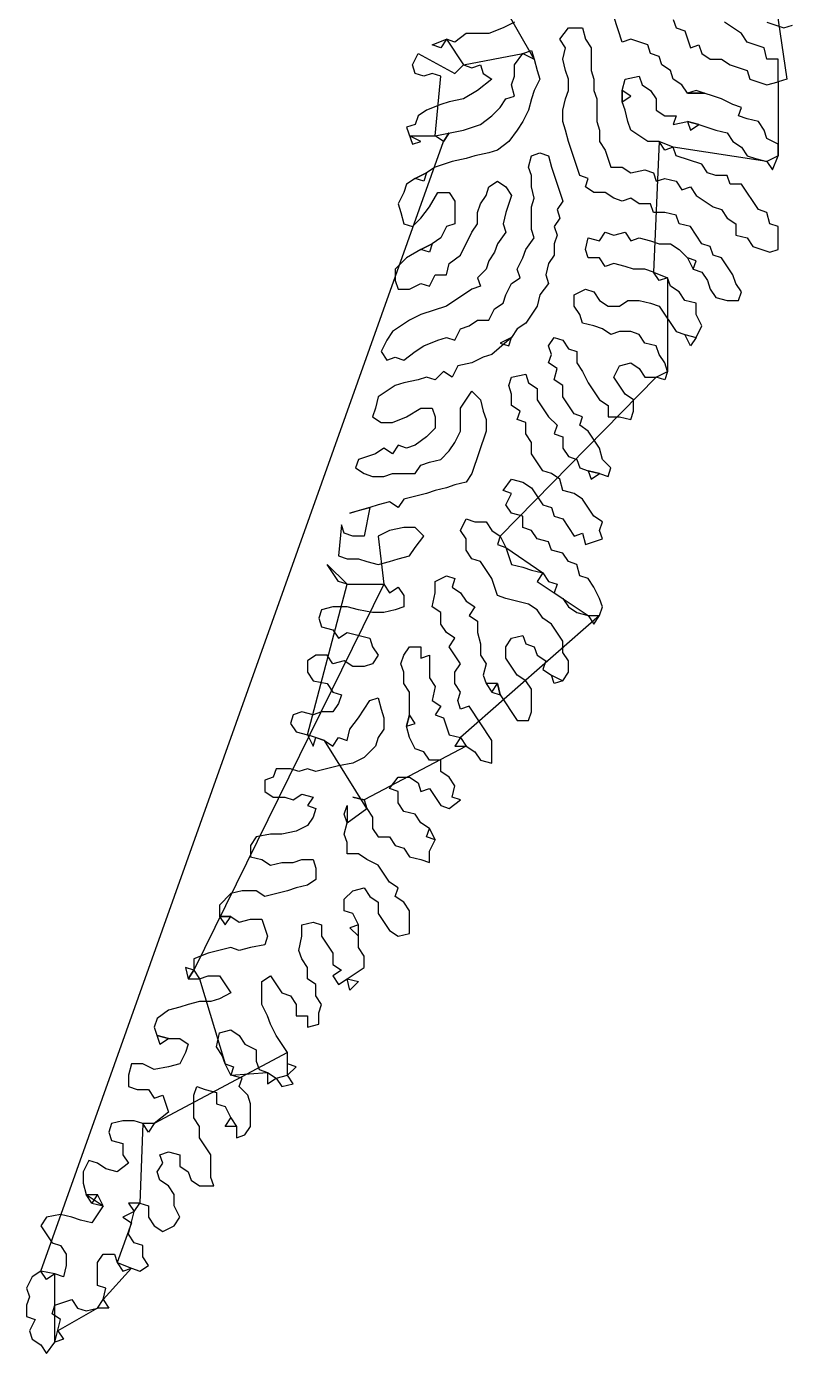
# Model space of a CAD drawing. Header units: metres. Extents: x 15 to 2853, y 44 to 1438.
# Drawn here: x 1686 to 1956, y 44 to 511.5 of the extents above; entities that cross this region are included whole.
import ezdxf

# ---------------------------------------------------------------- set-up
doc = ezdxf.new("R2010")
doc.units = ezdxf.units.M
doc.layers.add('Draw', color=2, linetype='CONTINUOUS')
doc.layers.add('Skip', color=1, linetype='CONTINUOUS')

msp = doc.modelspace()

# ---------------------------------------------------------------- linework, layer by layer
at = {"layer": 'draw'}
for p, q in [((1896, 506), (1893, 515)), ((1858, 513), (1854, 511)), ((1874, 507), (1877, 511)), ((1877, 511), (1882, 511)), ((1882, 511), (1883, 507)), ((1914, 514), (1915, 511)), ((1915, 511), (1918, 510)), ((1918, 510), (1920, 504)), ((1938, 509), (1932, 513)), ((1947, 513), (1953, 511)), ((1953, 511), (1956, 512)), ((1829, 505), (1834, 507)), ((1832, 504), (1829, 505)), ((1834, 507), (1832, 504)), ((1837, 506), (1834, 507)), ((1841, 509), (1837, 506)), ((1849, 509), (1841, 509)), ((1876, 504), (1874, 507)), ((1883, 507), (1885, 504)), ((1899, 507), (1896, 506)), ((1905, 505), (1899, 507)), ((1906, 502), (1905, 505)), ((1920, 504), (1923, 505)), ((1923, 505), (1924, 502)), ((1940, 506), (1938, 509)), ((1946, 504), (1940, 506)), ((1822, 498), (1824, 502)), ((1861, 502), (1864, 503)), ((1861, 502), (1865, 500)), ((1864, 503), (1865, 500)), ((1875, 500), (1876, 504)), ((1885, 504), (1885, 496)), ((1909, 501), (1906, 502)), ((1910, 498), (1909, 501)), ((1924, 502), (1927, 500)), ((1947, 500), (1946, 504)), ((1823, 495), (1822, 498)), ((1837, 495), (1840, 498)), ((1840, 498), (1843, 497)), ((1843, 497), (1846, 498)), ((1846, 498), (1847, 495)), ((1858, 494), (1858, 498)), ((1865, 500), (1866, 496)), ((1866, 496), (1867, 493)), ((1876, 496), (1875, 500)), ((1877, 493), (1876, 496)), ((1885, 496), (1886, 493)), ((1913, 496), (1910, 498)), ((1914, 493), (1913, 496)), ((1927, 500), (1931, 500)), ((1931, 500), (1934, 498)), ((1934, 498), (1940, 496)), ((1940, 496), (1941, 493)), ((1951, 500), (1947, 500)), ((1951, 492), (1951, 500)), ((1826, 494), (1823, 495)), ((1829, 495), (1826, 494)), ((1832, 494), (1829, 495)), ((1850, 493), (1845, 489)), ((1847, 495), (1850, 493)), ((1857, 491), (1858, 494)), ((1858, 487), (1857, 491)), ((1867, 493), (1865, 489)), ((1877, 489), (1877, 493)), ((1886, 493), (1886, 489)), ((1896, 489), (1897, 493)), ((1897, 493), (1902, 494)), ((1902, 494), (1903, 491)), ((1903, 491), (1906, 489)), ((1917, 491), (1914, 493)), ((1919, 488), (1917, 491)), ((1941, 493), (1947, 491)), ((1947, 491), (1951, 492)), ((1954, 493), (1951, 492)), ((1845, 489), (1840, 486)), ((1855, 486), (1858, 487)), ((1865, 489), (1864, 486)), ((1876, 486), (1877, 489)), ((1886, 489), (1887, 486)), ((1899, 487), (1896, 489)), ((1896, 489), (1896, 485)), ((1896, 485), (1899, 487)), ((1906, 489), (1908, 486)), ((1922, 489), (1919, 488)), ((1919, 488), (1925, 488)), ((1931, 486), (1922, 489)), ((1827, 482), (1824, 480)), ((1832, 484), (1827, 482)), ((1835, 485), (1832, 484)), ((1840, 486), (1835, 485)), ((1850, 480), (1853, 483)), ((1853, 483), (1855, 486)), ((1863, 482), (1861, 478)), ((1864, 486), (1863, 482)), ((1875, 482), (1876, 486)), ((1875, 478), (1875, 482)), ((1887, 486), (1887, 478)), ((1897, 482), (1896, 485)), ((1898, 478), (1897, 482)), ((1908, 486), (1908, 482)), ((1908, 482), (1911, 480)), ((1935, 484), (1931, 486)), ((1938, 483), (1935, 484)), ((1937, 480), (1938, 483)), ((1823, 477), (1820, 476)), ((1824, 480), (1823, 477)), ((1840, 475), (1846, 477)), ((1846, 477), (1850, 480)), ((1861, 478), (1859, 475)), ((1876, 475), (1875, 478)), ((1887, 478), (1888, 475)), ((1899, 475), (1898, 478)), ((1911, 480), (1915, 480)), ((1915, 480), (1914, 477)), ((1919, 478), (1920, 475)), ((1923, 477), (1919, 478)), ((1920, 475), (1923, 477)), ((1923, 477), (1929, 475)), ((1940, 479), (1937, 480)), ((1944, 478), (1940, 479)), ((1946, 475), (1944, 478)), ((1820, 476), (1822, 470)), ((1825, 471), (1821, 473)), ((1830, 473), (1840, 475)), ((1833, 471), (1830, 473)), ((1833, 471), (1835, 474)), ((1859, 475), (1856, 471)), ((1877, 471), (1876, 475)), ((1888, 475), (1888, 471)), ((1905, 471), (1899, 475)), ((1929, 475), (1933, 474)), ((1933, 474), (1935, 471)), ((1947, 472), (1946, 475)), ((1822, 470), (1825, 471)), ((1852, 468), (1849, 467)), ((1856, 471), (1852, 468)), ((1881, 459), (1877, 471)), ((1888, 471), (1890, 468)), ((1890, 468), (1892, 462)), ((1909, 471), (1905, 471)), ((1911, 468), (1909, 471)), ((1914, 469), (1909, 471)), ((1914, 469), (1911, 468)), ((1915, 466), (1914, 469)), ((1935, 471), (1938, 469)), ((1938, 469), (1940, 466)), ((1951, 470), (1947, 472)), ((1951, 466), (1951, 470)), ((1836, 464), (1830, 462)), ((1841, 465), (1836, 464)), ((1844, 466), (1841, 465)), ((1849, 467), (1844, 466)), ((1863, 462), (1864, 466)), ((1864, 466), (1867, 467)), ((1867, 467), (1870, 466)), ((1870, 466), (1871, 462)), ((1924, 463), (1915, 466)), ((1926, 460), (1924, 463)), ((1940, 466), (1943, 465)), ((1943, 465), (1947, 464)), ((1951, 466), (1947, 464)), ((1947, 464), (1949, 461)), ((1949, 461), (1951, 466)), ((1823, 458), (1827, 460)), ((1827, 460), (1826, 457)), ((1830, 462), (1827, 460)), ((1864, 459), (1863, 462)), ((1864, 455), (1864, 459)), ((1871, 462), (1875, 450)), ((1884, 458), (1881, 459)), ((1892, 462), (1896, 462)), ((1896, 462), (1899, 460)), ((1899, 460), (1904, 461)), ((1904, 461), (1907, 460)), ((1907, 460), (1908, 457)), ((1929, 459), (1926, 460)), ((1933, 459), (1929, 459)), ((1934, 456), (1933, 459)), ((1820, 456), (1819, 453)), ((1823, 458), (1820, 456)), ((1826, 457), (1823, 458)), ((1848, 452), (1849, 455)), ((1849, 455), (1852, 457)), ((1852, 457), (1855, 455)), ((1855, 455), (1857, 452)), ((1865, 451), (1864, 455)), ((1883, 455), (1884, 458)), ((1886, 453), (1883, 455)), ((1908, 457), (1911, 458)), ((1911, 458), (1915, 457)), ((1915, 457), (1917, 454)), ((1917, 454), (1920, 455)), ((1920, 455), (1922, 452)), ((1938, 456), (1934, 456)), ((1944, 447), (1938, 456)), ((1819, 453), (1817, 449)), ((1817, 449), (1818, 446)), ((1831, 453), (1835, 453)), ((1835, 453), (1837, 450)), ((1837, 450), (1837, 442)), ((1845, 446), (1846, 449)), ((1846, 449), (1848, 452)), ((1857, 452), (1855, 446)), ((1864, 448), (1865, 451)), ((1875, 450), (1873, 447)), ((1890, 453), (1886, 453)), ((1893, 451), (1890, 453)), ((1896, 450), (1893, 451)), ((1899, 451), (1896, 450)), ((1902, 449), (1899, 451)), ((1906, 449), (1902, 449)), ((1907, 446), (1906, 449)), ((1922, 452), (1928, 448)), ((1818, 446), (1819, 442)), ((1825, 444), (1828, 448)), ((1845, 442), (1845, 446)), ((1855, 446), (1854, 442)), ((1864, 440), (1864, 448)), ((1873, 447), (1874, 444)), ((1911, 446), (1907, 446)), ((1915, 445), (1911, 446)), ((1916, 442), (1915, 445)), ((1928, 448), (1931, 447)), ((1931, 447), (1933, 444)), ((1947, 446), (1944, 447)), ((1948, 442), (1947, 446)), ((1819, 442), (1822, 441)), ((1822, 441), (1825, 444)), ((1834, 441), (1832, 437)), ((1837, 442), (1834, 441)), ((1843, 439), (1845, 442)), ((1854, 442), (1855, 439)), ((1865, 437), (1864, 440)), ((1874, 444), (1872, 441)), ((1872, 441), (1873, 438)), ((1920, 441), (1916, 442)), ((1924, 435), (1920, 441)), ((1933, 444), (1936, 442)), ((1936, 442), (1936, 438)), ((1951, 441), (1948, 442)), ((1951, 433), (1951, 441)), ((1825, 433), (1829, 435)), ((1829, 435), (1828, 432)), ((1832, 437), (1829, 435)), ((1839, 431), (1843, 439)), ((1852, 435), (1851, 432)), ((1855, 439), (1852, 435)), ((1862, 433), (1865, 437)), ((1873, 438), (1872, 435)), ((1872, 435), (1872, 431)), ((1883, 433), (1884, 437)), ((1884, 437), (1888, 436)), ((1888, 436), (1890, 439)), ((1890, 439), (1893, 438)), ((1893, 438), (1897, 439)), ((1897, 439), (1899, 436)), ((1899, 436), (1902, 437)), ((1902, 437), (1906, 436)), ((1906, 436), (1909, 435)), ((1909, 435), (1913, 435)), ((1913, 435), (1916, 433)), ((1927, 434), (1924, 435)), ((1936, 438), (1940, 437)), ((1940, 437), (1942, 434)), ((1825, 433), (1820, 430)), ((1828, 432), (1825, 433)), ((1835, 428), (1839, 431)), ((1851, 432), (1849, 429)), ((1861, 430), (1862, 433)), ((1872, 431), (1870, 428)), ((1884, 430), (1883, 433)), ((1916, 433), (1919, 430)), ((1928, 431), (1927, 434)), ((1931, 430), (1928, 431)), ((1942, 434), (1948, 432)), ((1948, 432), (1951, 433)), ((1820, 430), (1816, 426)), ((1816, 426), (1816, 422)), ((1834, 424), (1835, 428)), ((1848, 426), (1845, 423)), ((1849, 429), (1848, 426)), ((1859, 426), (1861, 430)), ((1860, 423), (1859, 426)), ((1870, 428), (1869, 424)), ((1888, 430), (1884, 430)), ((1890, 427), (1888, 430)), ((1893, 428), (1890, 427)), ((1897, 427), (1893, 428)), ((1900, 426), (1897, 427)), ((1904, 426), (1900, 426)), ((1907, 425), (1904, 426)), ((1919, 430), (1921, 426)), ((1922, 429), (1919, 430)), ((1921, 426), (1922, 429)), ((1921, 426), (1924, 425)), ((1935, 424), (1931, 430)), ((1816, 422), (1817, 419)), ((1821, 419), (1825, 421)), ((1825, 421), (1828, 420)), ((1828, 420), (1830, 424)), ((1830, 424), (1834, 424)), ((1845, 423), (1846, 420)), ((1855, 417), (1857, 421)), ((1857, 421), (1860, 423)), ((1870, 421), (1867, 417)), ((1869, 424), (1870, 421)), ((1909, 422), (1907, 425)), ((1907, 425), (1912, 423)), ((1912, 423), (1909, 422)), ((1913, 420), (1912, 423)), ((1924, 425), (1926, 422)), ((1926, 422), (1927, 419)), ((1936, 421), (1935, 424)), ((1938, 418), (1936, 421)), ((1817, 419), (1821, 419)), ((1843, 419), (1834, 413)), ((1846, 420), (1843, 419)), ((1854, 414), (1855, 417)), ((1867, 417), (1866, 413)), ((1879, 417), (1883, 419)), ((1879, 413), (1879, 417)), ((1883, 419), (1886, 418)), ((1886, 418), (1888, 415)), ((1916, 418), (1913, 420)), ((1918, 415), (1916, 418)), ((1927, 419), (1929, 416)), ((1937, 415), (1938, 418)), ((1834, 413), (1825, 410)), ((1849, 408), (1851, 412)), ((1851, 412), (1854, 414)), ((1866, 413), (1862, 407)), ((1881, 410), (1879, 413)), ((1888, 415), (1891, 413)), ((1891, 413), (1895, 413)), ((1895, 413), (1898, 415)), ((1898, 415), (1902, 415)), ((1902, 415), (1906, 414)), ((1906, 414), (1909, 413)), ((1909, 413), (1915, 404)), ((1922, 414), (1918, 415)), ((1922, 410), (1922, 414)), ((1929, 416), (1933, 415)), ((1933, 415), (1937, 415)), ((1821, 408), (1815, 404)), ((1825, 410), (1821, 408)), ((1842, 406), (1845, 408)), ((1845, 408), (1849, 408)), ((1862, 407), (1859, 405)), ((1882, 407), (1881, 410)), ((1886, 406), (1882, 407)), ((1924, 406), (1922, 410)), ((1815, 404), (1813, 401)), ((1837, 401), (1839, 405)), ((1839, 405), (1842, 406)), ((1859, 405), (1857, 402)), ((1889, 405), (1886, 406)), ((1892, 403), (1889, 405)), ((1895, 404), (1892, 403)), ((1899, 404), (1895, 404)), ((1902, 403), (1899, 404)), ((1904, 400), (1902, 403)), ((1915, 404), (1918, 403)), ((1918, 403), (1922, 402)), ((1920, 399), (1918, 403)), ((1922, 402), (1924, 406)), ((1813, 401), (1811, 397)), ((1823, 397), (1826, 399)), ((1826, 399), (1831, 401)), ((1831, 401), (1834, 402)), ((1834, 402), (1837, 401)), ((1857, 402), (1853, 400)), ((1853, 400), (1856, 399)), ((1856, 399), (1857, 402)), ((1870, 399), (1872, 402)), ((1871, 396), (1870, 399)), ((1872, 402), (1875, 401)), ((1875, 401), (1877, 398)), ((1877, 398), (1880, 397)), ((1908, 399), (1904, 400)), ((1909, 396), (1908, 399)), ((1922, 402), (1920, 399)), ((1811, 397), (1813, 394)), ((1813, 394), (1816, 395)), ((1816, 395), (1819, 394)), ((1819, 394), (1823, 397)), ((1843, 393), (1838, 392)), ((1847, 395), (1843, 393)), ((1850, 396), (1847, 395)), ((1870, 393), (1871, 396)), ((1873, 391), (1870, 393)), ((1880, 397), (1880, 393)), ((1880, 393), (1882, 390)), ((1895, 392), (1899, 393)), ((1899, 393), (1902, 391)), ((1911, 393), (1909, 396)), ((1912, 390), (1911, 393)), ((1833, 390), (1830, 387)), ((1836, 388), (1833, 390)), ((1838, 392), (1836, 388)), ((1857, 388), (1862, 389)), ((1862, 389), (1863, 386)), ((1872, 387), (1873, 391)), ((1882, 390), (1884, 386)), ((1893, 388), (1895, 392)), ((1902, 391), (1904, 388)), ((1908, 388), (1912, 390)), ((1912, 390), (1911, 387)), ((1816, 385), (1810, 381)), ((1819, 386), (1816, 385)), ((1827, 388), (1824, 387)), ((1830, 387), (1827, 388)), ((1856, 385), (1857, 388)), ((1857, 382), (1856, 385)), ((1863, 386), (1866, 384)), ((1866, 384), (1866, 380)), ((1875, 385), (1872, 387)), ((1875, 381), (1875, 385)), ((1884, 386), (1888, 380)), ((1897, 382), (1893, 388)), ((1904, 388), (1908, 388)), ((1911, 387), (1908, 388)), ((1810, 381), (1809, 377)), ((1839, 377), (1843, 383)), ((1843, 383), (1846, 380)), ((1846, 380), (1847, 376)), ((1857, 378), (1857, 382)), ((1866, 380), (1870, 374)), ((1879, 375), (1875, 381)), ((1888, 380), (1891, 378)), ((1900, 380), (1897, 382)), ((1900, 376), (1900, 380)), ((1809, 377), (1808, 374)), ((1808, 374), (1811, 372)), ((1815, 372), (1820, 374)), ((1820, 374), (1825, 377)), ((1825, 377), (1829, 377)), ((1829, 377), (1830, 374)), ((1830, 374), (1830, 370)), ((1839, 369), (1839, 377)), ((1847, 376), (1848, 373)), ((1860, 376), (1857, 378)), ((1859, 373), (1860, 376)), ((1870, 374), (1873, 371)), ((1882, 374), (1879, 375)), ((1881, 371), (1882, 374)), ((1891, 378), (1891, 374)), ((1891, 374), (1895, 374)), ((1895, 374), (1899, 373)), ((1899, 373), (1900, 376)), ((1811, 372), (1815, 372)), ((1830, 370), (1827, 367)), ((1848, 373), (1848, 369)), ((1862, 372), (1859, 373)), ((1862, 368), (1862, 372)), ((1873, 371), (1872, 368)), ((1884, 369), (1881, 371)), ((1827, 367), (1823, 364)), ((1835, 362), (1837, 365)), ((1837, 365), (1839, 369)), ((1848, 369), (1843, 354)), ((1864, 365), (1862, 368)), ((1864, 361), (1864, 365)), ((1872, 368), (1875, 367)), ((1875, 367), (1875, 363)), ((1888, 363), (1884, 369)), ((1809, 361), (1803, 359)), ((1812, 363), (1809, 361)), ((1815, 361), (1812, 363)), ((1817, 364), (1815, 361)), ((1820, 363), (1817, 364)), ((1823, 364), (1820, 363)), ((1832, 359), (1835, 362)), ((1868, 355), (1864, 361)), ((1875, 363), (1877, 360)), ((1877, 360), (1880, 359)), ((1889, 359), (1888, 363)), ((1803, 359), (1802, 356)), ((1802, 356), (1805, 354)), ((1823, 354), (1825, 357)), ((1825, 357), (1828, 358)), ((1828, 358), (1832, 359)), ((1880, 359), (1881, 356)), ((1881, 356), (1884, 355)), ((1892, 356), (1889, 359)), ((1891, 353), (1892, 356)), ((1805, 354), (1808, 353)), ((1808, 353), (1812, 353)), ((1812, 353), (1815, 354)), ((1815, 354), (1823, 354)), ((1841, 351), (1837, 350)), ((1843, 354), (1841, 351)), ((1854, 348), (1857, 352)), ((1857, 352), (1861, 351)), ((1861, 351), (1864, 349)), ((1871, 354), (1868, 355)), ((1874, 352), (1871, 354)), ((1875, 348), (1874, 352)), ((1884, 355), (1885, 352)), ((1888, 354), (1884, 355)), ((1885, 352), (1888, 354)), ((1888, 354), (1891, 353)), ((1827, 347), (1819, 345)), ((1830, 348), (1827, 347)), ((1834, 349), (1830, 348)), ((1837, 350), (1834, 349)), ((1857, 347), (1854, 348)), ((1855, 343), (1857, 347)), ((1864, 349), (1868, 343)), ((1879, 347), (1875, 348)), ((1882, 345), (1879, 347)), ((1807, 342), (1800, 340)), ((1803, 341), (1807, 342)), ((1810, 343), (1807, 342)), ((1814, 344), (1810, 343)), ((1817, 342), (1814, 344)), ((1819, 345), (1817, 342)), ((1857, 340), (1855, 343)), ((1868, 343), (1871, 342)), ((1871, 342), (1872, 339)), ((1886, 339), (1882, 345)), ((1800, 340), (1803, 341)), ((1839, 334), (1841, 338)), ((1841, 338), (1844, 337)), ((1844, 337), (1848, 337)), ((1848, 337), (1850, 334)), ((1861, 339), (1857, 340)), ((1861, 335), (1861, 339)), ((1872, 339), (1875, 338)), ((1875, 338), (1879, 332)), ((1889, 337), (1886, 339)), ((1888, 334), (1889, 337)), ((1798, 333), (1797, 336)), ((1801, 332), (1798, 333)), ((1805, 332), (1801, 332)), ((1814, 334), (1810, 332)), ((1819, 335), (1814, 334)), ((1823, 335), (1819, 335)), ((1826, 332), (1823, 335)), ((1841, 331), (1839, 334)), ((1850, 334), (1853, 332)), ((1853, 332), (1852, 329)), ((1853, 332), (1855, 328)), ((1864, 334), (1861, 335)), ((1866, 331), (1864, 334)), ((1879, 332), (1882, 333)), ((1882, 333), (1883, 329)), ((1889, 331), (1888, 334)), ((1821, 325), (1823, 328)), ((1841, 327), (1841, 331)), ((1852, 329), (1855, 328)), ((1855, 328), (1857, 322)), ((1870, 330), (1866, 331)), ((1871, 327), (1870, 330)), ((1883, 329), (1889, 331)), ((1796, 325), (1799, 324)), ((1799, 324), (1803, 324)), ((1803, 324), (1806, 323)), ((1806, 323), (1810, 322)), ((1810, 322), (1814, 323)), ((1814, 323), (1817, 324)), ((1817, 324), (1821, 325)), ((1843, 324), (1841, 327)), ((1846, 323), (1843, 324)), ((1850, 317), (1846, 323)), ((1875, 326), (1871, 327)), ((1877, 323), (1875, 326)), ((1880, 322), (1877, 323)), ((1796, 316), (1792, 322)), ((1830, 316), (1834, 318)), ((1834, 318), (1837, 317)), ((1857, 322), (1861, 321)), ((1861, 321), (1864, 320)), ((1864, 320), (1868, 319)), ((1868, 319), (1866, 316)), ((1868, 319), (1870, 316)), ((1881, 318), (1880, 322)), ((1884, 317), (1881, 318)), ((1799, 315), (1796, 316)), ((1799, 315), (1812, 315)), ((1812, 315), (1814, 312)), ((1814, 312), (1817, 314)), ((1817, 314), (1819, 311)), ((1830, 312), (1830, 316)), ((1837, 317), (1836, 314)), ((1836, 314), (1839, 312)), ((1852, 311), (1850, 317)), ((1870, 316), (1873, 315)), ((1873, 315), (1872, 312)), ((1886, 314), (1884, 317)), ((1888, 310), (1886, 314)), ((1819, 311), (1819, 307)), ((1829, 307), (1830, 312)), ((1839, 312), (1841, 309)), ((1841, 309), (1844, 307)), ((1855, 310), (1852, 311)), ((1863, 308), (1855, 310)), ((1872, 312), (1875, 310)), ((1875, 310), (1877, 307)), ((1889, 307), (1888, 310)), ((1790, 306), (1789, 303)), ((1794, 307), (1790, 306)), ((1803, 306), (1799, 307)), ((1812, 305), (1808, 305)), ((1816, 306), (1812, 305)), ((1819, 307), (1816, 306)), ((1832, 305), (1829, 307)), ((1832, 301), (1832, 305)), ((1844, 307), (1842, 304)), ((1842, 304), (1845, 302)), ((1866, 306), (1863, 308)), ((1868, 303), (1866, 306)), ((1877, 307), (1880, 305)), ((1880, 305), (1884, 304)), ((1884, 304), (1886, 301)), ((1884, 304), (1888, 304)), ((1886, 301), (1888, 304)), ((1888, 304), (1889, 307)), ((1789, 303), (1790, 300)), ((1790, 300), (1794, 299)), ((1834, 298), (1832, 301)), ((1845, 302), (1845, 298)), ((1871, 301), (1868, 303)), ((1875, 295), (1871, 301)), ((1794, 299), (1796, 296)), ((1796, 296), (1799, 298)), ((1799, 298), (1807, 296)), ((1807, 296), (1808, 293)), ((1837, 296), (1834, 298)), ((1835, 293), (1837, 296)), ((1855, 293), (1857, 296)), ((1857, 296), (1861, 297)), ((1861, 297), (1862, 294)), ((1875, 291), (1875, 295)), ((1788, 290), (1785, 288)), ((1792, 290), (1788, 290)), ((1794, 287), (1792, 290)), ((1808, 293), (1810, 290)), ((1810, 290), (1808, 287)), ((1818, 287), (1819, 290)), ((1819, 290), (1821, 293)), ((1821, 293), (1825, 293)), ((1825, 293), (1825, 289)), ((1825, 289), (1828, 290)), ((1828, 290), (1828, 282)), ((1839, 287), (1835, 293)), ((1846, 294), (1846, 290)), ((1846, 290), (1848, 287)), ((1855, 289), (1855, 293)), ((1862, 294), (1865, 293)), ((1865, 293), (1866, 290)), ((1866, 290), (1869, 288)), ((1877, 288), (1875, 291)), ((1785, 288), (1785, 284)), ((1798, 288), (1794, 287)), ((1801, 286), (1798, 288)), ((1805, 286), (1801, 286)), ((1808, 287), (1805, 286)), ((1819, 284), (1818, 287)), ((1837, 284), (1839, 287)), ((1848, 287), (1847, 283)), ((1859, 283), (1855, 289)), ((1869, 288), (1868, 285)), ((1877, 284), (1877, 288)), ((1785, 284), (1787, 281)), ((1787, 281), (1792, 280)), ((1819, 280), (1819, 284)), ((1828, 282), (1830, 279)), ((1837, 280), (1837, 284)), ((1847, 283), (1848, 280)), ((1862, 281), (1859, 283)), ((1864, 278), (1862, 281)), ((1868, 285), (1871, 283)), ((1871, 283), (1875, 281)), ((1872, 280), (1871, 283)), ((1875, 281), (1872, 280)), ((1875, 281), (1877, 284)), ((1792, 280), (1794, 277)), ((1794, 277), (1797, 276)), ((1797, 276), (1796, 273)), ((1821, 277), (1819, 280)), ((1821, 269), (1821, 277)), ((1830, 279), (1829, 274)), ((1839, 277), (1837, 280)), ((1838, 274), (1839, 277)), ((1848, 280), (1850, 277)), ((1852, 280), (1848, 280)), ((1850, 277), (1852, 280)), ((1850, 277), (1853, 276)), ((1853, 276), (1852, 280)), ((1853, 276), (1859, 267)), ((1864, 270), (1864, 278)), ((1796, 273), (1794, 270)), ((1803, 268), (1807, 274)), ((1807, 274), (1810, 275)), ((1810, 275), (1811, 271)), ((1829, 274), (1832, 272)), ((1832, 272), (1830, 269)), ((1839, 271), (1838, 274)), ((1842, 272), (1839, 271)), ((1850, 260), (1842, 272)), ((1780, 269), (1779, 266)), ((1783, 270), (1780, 269)), ((1787, 269), (1783, 270)), ((1790, 270), (1787, 269)), ((1794, 270), (1790, 270)), ((1800, 264), (1803, 268)), ((1811, 271), (1812, 268)), ((1812, 268), (1812, 264)), ((1821, 269), (1820, 265)), ((1823, 266), (1821, 269)), ((1830, 269), (1833, 268)), ((1833, 268), (1835, 262)), ((1859, 267), (1863, 267)), ((1863, 267), (1864, 270)), ((1779, 266), (1781, 263)), ((1781, 263), (1785, 262)), ((1785, 262), (1787, 258)), ((1791, 260), (1785, 262)), ((1799, 260), (1800, 264)), ((1812, 264), (1810, 261)), ((1820, 265), (1823, 266)), ((1821, 261), (1820, 265)), ((1835, 262), (1839, 261)), ((1787, 258), (1788, 261)), ((1791, 260), (1794, 258)), ((1794, 258), (1796, 261)), ((1796, 261), (1799, 260)), ((1809, 258), (1805, 254)), ((1810, 261), (1809, 258)), ((1823, 257), (1821, 261)), ((1839, 261), (1837, 258)), ((1837, 258), (1841, 258)), ((1839, 261), (1841, 258)), ((1841, 258), (1844, 256)), ((1850, 252), (1850, 260)), ((1805, 254), (1801, 252)), ((1826, 256), (1823, 257)), ((1828, 253), (1826, 256)), ((1832, 253), (1828, 253)), ((1832, 249), (1832, 253)), ((1844, 256), (1846, 253)), ((1846, 253), (1850, 252)), ((1774, 250), (1773, 247)), ((1779, 250), (1774, 250)), ((1782, 249), (1779, 250)), ((1785, 250), (1782, 249)), ((1788, 249), (1785, 250)), ((1796, 251), (1788, 249)), ((1835, 247), (1832, 249)), ((1773, 247), (1770, 246)), ((1770, 246), (1770, 242)), ((1814, 243), (1817, 247)), ((1817, 247), (1821, 247)), ((1821, 247), (1824, 245)), ((1824, 245), (1825, 242)), ((1837, 244), (1835, 247)), ((1836, 240), (1837, 244)), ((1770, 242), (1773, 240)), ((1773, 240), (1777, 240)), ((1777, 240), (1780, 239)), ((1780, 239), (1783, 241)), ((1783, 241), (1787, 240)), ((1787, 240), (1785, 237)), ((1805, 239), (1801, 240)), ((1805, 239), (1806, 236)), ((1817, 242), (1814, 243)), ((1817, 238), (1817, 242)), ((1825, 242), (1828, 243)), ((1828, 243), (1832, 237)), ((1835, 236), (1839, 239)), ((1839, 239), (1836, 240)), ((1785, 237), (1788, 236)), ((1788, 236), (1787, 233)), ((1798, 234), (1799, 237)), ((1799, 231), (1798, 234)), ((1799, 237), (1799, 231)), ((1806, 236), (1808, 233)), ((1819, 235), (1817, 238)), ((1823, 234), (1819, 235)), ((1825, 231), (1823, 234)), ((1832, 237), (1835, 236)), ((1785, 230), (1781, 228)), ((1787, 233), (1785, 230)), ((1798, 227), (1799, 231)), ((1808, 233), (1808, 229)), ((1828, 229), (1825, 231)), ((1767, 226), (1765, 223)), ((1776, 227), (1772, 227)), ((1781, 228), (1776, 227)), ((1799, 224), (1798, 227)), ((1808, 229), (1810, 226)), ((1810, 226), (1814, 226)), ((1814, 226), (1816, 223)), ((1827, 226), (1828, 229)), ((1830, 225), (1827, 226)), ((1828, 229), (1830, 225)), ((1765, 223), (1765, 219)), ((1799, 220), (1799, 224)), ((1803, 220), (1799, 220)), ((1806, 218), (1803, 220)), ((1816, 223), (1819, 222)), ((1819, 222), (1821, 219)), ((1828, 217), (1828, 221)), ((1765, 219), (1769, 218)), ((1769, 218), (1772, 216)), ((1772, 216), (1776, 217)), ((1776, 217), (1780, 217)), ((1780, 217), (1783, 218)), ((1783, 218), (1787, 218)), ((1787, 218), (1788, 215)), ((1810, 216), (1806, 218)), ((1814, 210), (1810, 216)), ((1821, 219), (1825, 218)), ((1825, 218), (1828, 217)), ((1788, 211), (1785, 209)), ((1788, 215), (1788, 211)), ((1762, 207), (1758, 206)), ((1767, 207), (1762, 207)), ((1770, 205), (1767, 207)), ((1778, 207), (1770, 205)), ((1781, 208), (1778, 207)), ((1785, 209), (1781, 208)), ((1798, 204), (1801, 207)), ((1801, 207), (1805, 208)), ((1805, 208), (1807, 205)), ((1817, 208), (1814, 210)), ((1816, 205), (1817, 208)), ((1754, 202), (1754, 198)), ((1798, 200), (1798, 204)), ((1807, 205), (1810, 203)), ((1810, 203), (1810, 199)), ((1819, 203), (1816, 205)), ((1821, 200), (1819, 203)), ((1754, 198), (1756, 195)), ((1758, 198), (1754, 198)), ((1756, 195), (1758, 198)), ((1758, 198), (1761, 196)), ((1761, 196), (1765, 197)), ((1765, 197), (1769, 197)), ((1769, 197), (1771, 191)), ((1801, 199), (1798, 200)), ((1803, 195), (1801, 199)), ((1810, 199), (1814, 193)), ((1821, 192), (1821, 200)), ((1783, 195), (1787, 196)), ((1783, 191), (1783, 195)), ((1787, 196), (1790, 195)), ((1790, 195), (1790, 191)), ((1803, 195), (1800, 194)), ((1800, 194), (1803, 191)), ((1803, 187), (1803, 195)), ((1814, 193), (1817, 191)), ((1817, 191), (1821, 192)), ((1758, 187), (1750, 185)), ((1761, 186), (1758, 187)), ((1765, 187), (1761, 186)), ((1770, 188), (1765, 187)), ((1771, 191), (1770, 188)), ((1782, 186), (1783, 191)), ((1790, 191), (1794, 185)), ((1805, 184), (1803, 187)), ((1745, 183), (1745, 179)), ((1783, 183), (1782, 186)), ((1785, 180), (1783, 183)), ((1794, 185), (1794, 181)), ((1805, 180), (1805, 184)), ((1745, 179), (1742, 180)), ((1742, 180), (1743, 176)), ((1743, 176), (1745, 179)), ((1745, 179), (1747, 176)), ((1785, 176), (1785, 180)), ((1794, 181), (1797, 179)), ((1797, 179), (1794, 177)), ((1743, 176), (1747, 176)), ((1747, 176), (1750, 177)), ((1750, 177), (1754, 177)), ((1754, 177), (1758, 171)), ((1769, 175), (1772, 177)), ((1769, 167), (1769, 175)), ((1772, 177), (1776, 171)), ((1788, 174), (1785, 176)), ((1788, 170), (1788, 174)), ((1794, 177), (1796, 174)), ((1796, 174), (1799, 176)), ((1799, 176), (1803, 175)), ((1800, 172), (1799, 176)), ((1803, 175), (1800, 172)), ((1754, 169), (1751, 168)), ((1758, 171), (1754, 169)), ((1776, 171), (1779, 170)), ((1779, 170), (1781, 167)), ((1790, 167), (1788, 170)), ((1740, 166), (1736, 165)), ((1743, 167), (1740, 166)), ((1747, 168), (1743, 167)), ((1751, 168), (1747, 168)), ((1771, 163), (1769, 167)), ((1781, 167), (1781, 163)), ((1789, 164), (1790, 167)), ((1789, 160), (1789, 164)), ((1732, 162), (1731, 159)), ((1731, 159), (1733, 153)), ((1772, 160), (1771, 163)), ((1774, 156), (1772, 160)), ((1781, 163), (1785, 163)), ((1785, 163), (1785, 159)), ((1785, 159), (1789, 160)), ((1736, 155), (1732, 156)), ((1733, 153), (1736, 155)), ((1736, 155), (1740, 155)), ((1740, 155), (1743, 153)), ((1753, 152), (1754, 157)), ((1754, 157), (1758, 158)), ((1758, 158), (1761, 156)), ((1761, 156), (1763, 153)), ((1778, 150), (1774, 156)), ((1743, 153), (1742, 150)), ((1755, 149), (1753, 152)), ((1763, 153), (1767, 151)), ((1767, 151), (1767, 147)), ((1778, 142), (1778, 150)), ((1723, 146), (1722, 142)), ((1727, 146), (1723, 146)), ((1731, 144), (1727, 146)), ((1736, 145), (1731, 144)), ((1740, 146), (1736, 145)), ((1756, 146), (1755, 149)), ((1758, 142), (1756, 146)), ((1756, 146), (1759, 145)), ((1759, 145), (1758, 142)), ((1767, 147), (1768, 144)), ((1781, 145), (1778, 146)), ((1778, 142), (1781, 145)), ((1722, 142), (1722, 138)), ((1762, 141), (1758, 142)), ((1761, 138), (1762, 141)), ((1768, 144), (1771, 143)), ((1771, 143), (1774, 141)), ((1771, 143), (1771, 139)), ((1771, 139), (1774, 141)), ((1774, 141), (1776, 138)), ((1780, 139), (1778, 142)), ((1722, 138), (1725, 137)), ((1725, 137), (1729, 137)), ((1729, 137), (1731, 134)), ((1745, 135), (1746, 138)), ((1746, 138), (1749, 137)), ((1749, 137), (1753, 136)), ((1753, 136), (1753, 132)), ((1764, 135), (1761, 138)), ((1776, 138), (1780, 139)), ((1731, 134), (1734, 135)), ((1734, 135), (1736, 129)), ((1745, 127), (1745, 135)), ((1753, 132), (1756, 131)), ((1756, 131), (1758, 127)), ((1765, 132), (1764, 135)), ((1765, 124), (1765, 132)), ((1747, 124), (1745, 127)), ((1756, 124), (1758, 127)), ((1758, 127), (1760, 124)), ((1716, 125), (1715, 122)), ((1715, 122), (1716, 119)), ((1720, 126), (1716, 125)), ((1724, 126), (1720, 126)), ((1727, 125), (1724, 126)), ((1729, 122), (1727, 125)), ((1731, 125), (1727, 125)), ((1731, 125), (1729, 122)), ((1747, 120), (1747, 124)), ((1760, 124), (1756, 124)), ((1760, 124), (1760, 120)), ((1763, 121), (1765, 124)), ((1716, 119), (1720, 118)), ((1720, 118), (1720, 114)), ((1751, 114), (1747, 120)), ((1760, 120), (1763, 121)), ((1720, 114), (1722, 111)), ((1733, 114), (1736, 115)), ((1734, 111), (1733, 114)), ((1736, 115), (1740, 114)), ((1740, 114), (1740, 110)), ((1751, 106), (1751, 114)), ((1708, 112), (1706, 108)), ((1706, 108), (1706, 104)), ((1711, 111), (1708, 112)), ((1714, 109), (1711, 111)), ((1718, 108), (1714, 109)), ((1722, 111), (1718, 108)), ((1732, 108), (1734, 111)), ((1733, 105), (1732, 108)), ((1740, 110), (1743, 108)), ((1743, 108), (1744, 105)), ((1706, 104), (1707, 100)), ((1736, 103), (1733, 105)), ((1738, 100), (1736, 103)), ((1744, 105), (1747, 103)), ((1747, 103), (1752, 103)), ((1752, 103), (1751, 106)), ((1707, 100), (1711, 100)), ((1709, 97), (1707, 100)), ((1711, 100), (1709, 97)), ((1713, 96), (1711, 100)), ((1738, 96), (1738, 100)), ((1709, 97), (1713, 96)), ((1713, 96), (1709, 90)), ((1724, 94), (1720, 92)), ((1726, 97), (1722, 97)), ((1722, 97), (1724, 94)), ((1722, 86), (1724, 94)), ((1724, 94), (1726, 97)), ((1726, 97), (1729, 96)), ((1729, 96), (1729, 92)), ((1740, 92), (1738, 96)), ((1693, 92), (1691, 89)), ((1691, 89), (1695, 83)), ((1698, 93), (1693, 92)), ((1702, 92), (1698, 93)), ((1705, 91), (1702, 92)), ((1709, 90), (1705, 91)), ((1720, 92), (1723, 90)), ((1729, 92), (1731, 89)), ((1731, 89), (1734, 87)), ((1734, 87), (1738, 89)), ((1738, 89), (1740, 92)), ((1724, 83), (1722, 86)), ((1695, 83), (1698, 82)), ((1698, 82), (1700, 79)), ((1727, 82), (1724, 83)), ((1727, 78), (1727, 82)), ((1700, 75), (1699, 71)), ((1700, 79), (1700, 75)), ((1711, 76), (1713, 79)), ((1711, 68), (1711, 76)), ((1713, 79), (1717, 79)), ((1717, 79), (1718, 76)), ((1718, 76), (1723, 74)), ((1718, 76), (1720, 73)), ((1726, 73), (1729, 75)), ((1729, 75), (1727, 78)), ((1688, 71), (1686, 67)), ((1691, 73), (1688, 71)), ((1693, 70), (1691, 73)), ((1696, 72), (1691, 73)), ((1696, 72), (1693, 70)), ((1699, 71), (1696, 72)), ((1720, 73), (1723, 74)), ((1723, 74), (1726, 73)), ((1686, 67), (1687, 64)), ((1714, 67), (1711, 68)), ((1713, 63), (1714, 67)), ((1687, 64), (1686, 61)), ((1686, 61), (1686, 57)), ((1695, 58), (1696, 61)), ((1696, 61), (1702, 63)), ((1702, 63), (1704, 60)), ((1711, 60), (1713, 63)), ((1713, 63), (1715, 60)), ((1686, 57), (1689, 56)), ((1698, 56), (1695, 58)), ((1704, 60), (1707, 59)), ((1707, 59), (1711, 60)), ((1715, 60), (1711, 60)), ((1689, 56), (1687, 52)), ((1687, 52), (1688, 49)), ((1696, 48), (1698, 56)), ((1697, 52), (1699, 49)), ((1688, 49), (1691, 47)), ((1691, 47), (1693, 44)), ((1699, 49), (1696, 48))]:
    msp.add_line(p, q, dxfattribs=at)
at = {"layer": 'skip'}
for p, q in [((1949, 527), (1954, 493)), ((1865, 500), (1853, 521)), ((1854, 511), (1849, 509)), ((1834, 507), (1840, 498)), ((1824, 502), (1837, 495)), ((1840, 498), (1861, 502)), ((1858, 498), (1861, 502)), ((1830, 473), (1832, 494)), ((1951, 492), (1951, 466)), ((1896, 485), (1896, 489)), ((1925, 488), (1919, 488)), ((1914, 477), (1919, 478)), ((1919, 478), (1923, 477)), ((1821, 473), (1830, 473)), ((1835, 474), (1833, 471)), ((1691, 73), (1833, 471)), ((1909, 471), (1907, 425)), ((1947, 464), (1914, 469)), ((1827, 460), (1823, 458)), ((1828, 448), (1831, 453)), ((1829, 435), (1825, 433)), ((1919, 430), (1921, 426)), ((1912, 423), (1912, 390)), ((1918, 403), (1922, 402)), ((1857, 402), (1850, 396)), ((1824, 387), (1819, 386)), ((1908, 388), (1853, 332)), ((1884, 355), (1888, 354)), ((1807, 342), (1805, 332)), ((1797, 336), (1796, 325)), ((1810, 332), (1812, 315)), ((1823, 328), (1826, 332)), ((1855, 328), (1868, 319)), ((1792, 322), (1799, 315)), ((1812, 315), (1745, 179)), ((1785, 262), (1799, 315)), ((1866, 316), (1884, 304)), ((1799, 307), (1794, 307)), ((1808, 305), (1803, 306)), ((1888, 304), (1839, 261)), ((1845, 298), (1846, 294)), ((1871, 283), (1875, 281)), ((1848, 280), (1850, 277)), ((1852, 280), (1853, 276)), ((1820, 265), (1821, 269)), ((1788, 261), (1791, 260)), ((1806, 236), (1791, 260)), ((1841, 258), (1805, 239)), ((1801, 252), (1796, 251)), ((1801, 240), (1805, 239)), ((1799, 231), (1806, 236)), ((1772, 227), (1767, 226)), ((1830, 225), (1828, 229)), ((1828, 221), (1830, 225)), ((1758, 206), (1754, 202)), ((1754, 198), (1758, 198)), ((1803, 191), (1803, 195)), ((1750, 185), (1745, 183)), ((1745, 179), (1743, 176)), ((1799, 176), (1805, 180)), ((1747, 176), (1756, 146)), ((1736, 165), (1732, 162)), ((1732, 156), (1736, 155)), ((1778, 150), (1731, 125)), ((1742, 150), (1740, 146)), ((1778, 146), (1778, 150)), ((1758, 142), (1771, 143)), ((1774, 141), (1778, 142)), ((1736, 129), (1731, 125)), ((1758, 127), (1760, 124)), ((1727, 125), (1726, 97)), ((1707, 100), (1713, 96)), ((1711, 100), (1709, 97)), ((1723, 90), (1718, 76)), ((1696, 48), (1696, 72)), ((1723, 74), (1713, 63)), ((1711, 60), (1697, 52)), ((1693, 44), (1696, 48))]:
    msp.add_line(p, q, dxfattribs=at)

doc.saveas('drawing.dxf')
